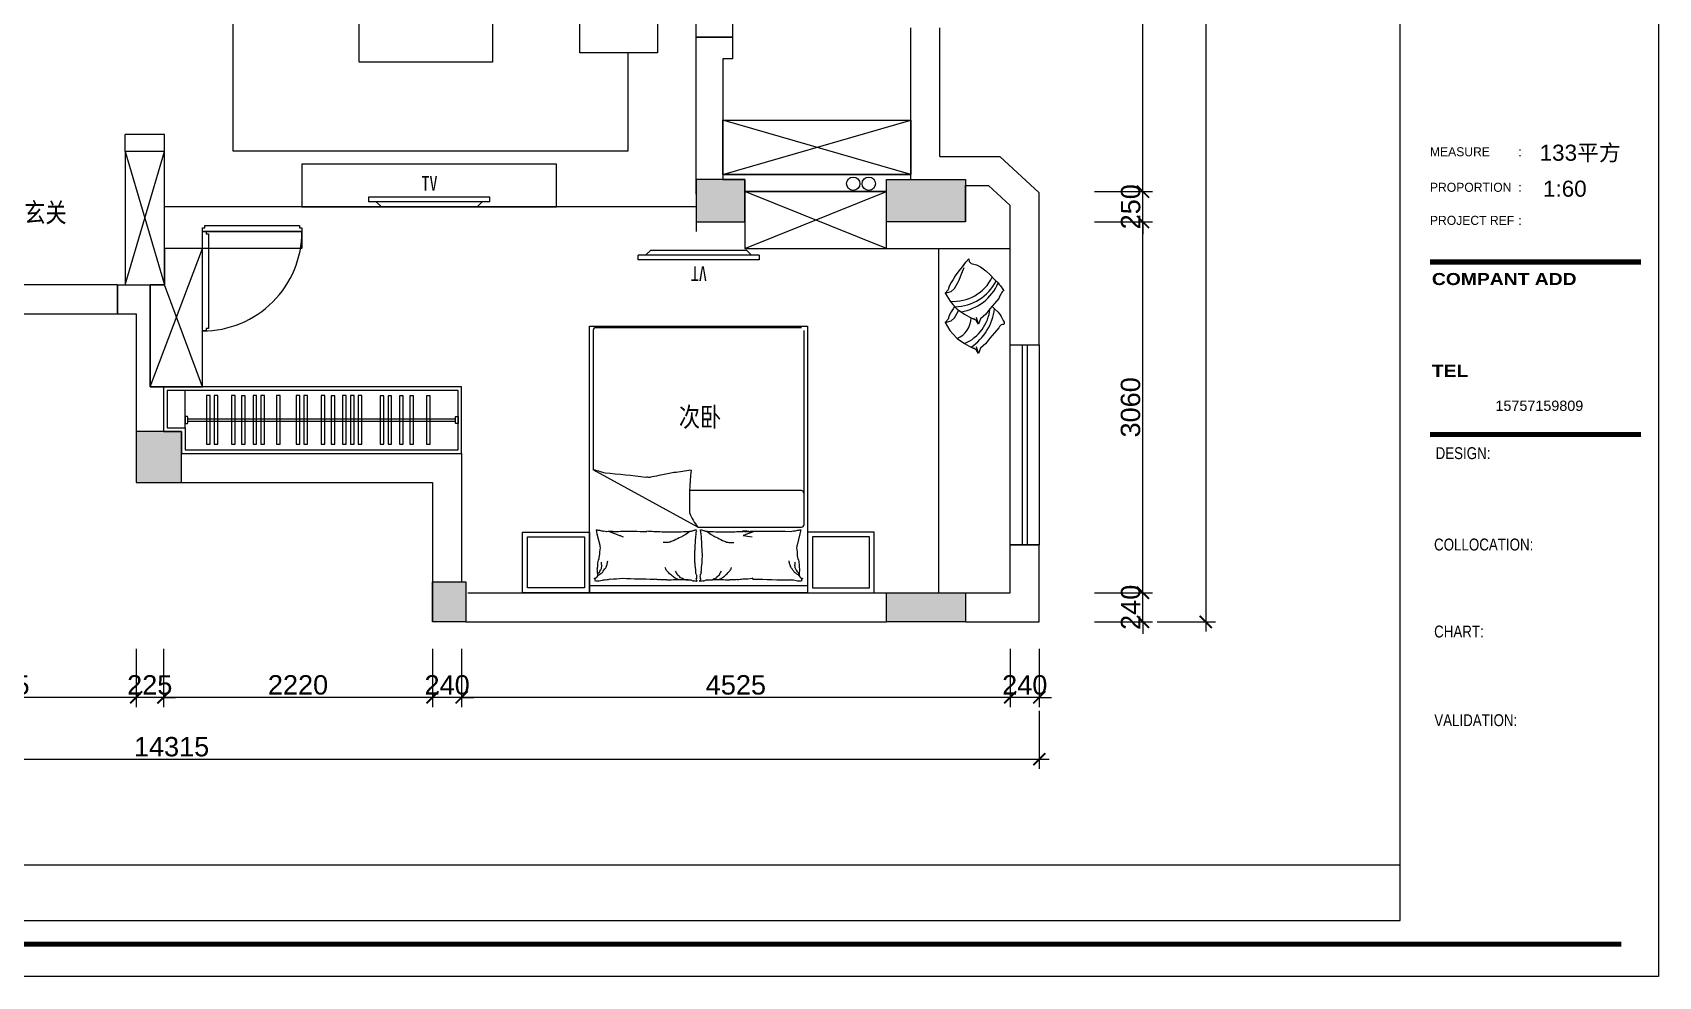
# Model space of a CAD drawing. Header units: millimetres. Extents: x 148889 to 229003, y -70503 to 111106.
# Drawn here: x 207548 to 220961, y -7813 to -24 of the extents above; entities that cross this region are included whole.
import ezdxf
from ezdxf.enums import TextEntityAlignment as Align

# ---------------------------------------------------------------- set-up
doc = ezdxf.new("R2010")
doc.units = ezdxf.units.MM
doc.header["$PDMODE"] = 3
doc.linetypes.add('HIDDEN', pattern=[0.375, 0.25, -0.125])
for name, color, linetype in [('C-门套', 16, 'Continuous'), ('P-原墙线', 7, 'Continuous'), ('P-固定家具1(到顶)', 3, 'Continuous'), ('P-固定家具2(不到顶)', 2, 'Continuous'), ('P-外部尺寸', 44, 'Continuous'), ('P-完成面', 1, 'Continuous'), ('P-文字', 3, 'Continuous'), ('P-新墙线', 4, 'Continuous'), ('P-活动家具', 3, 'Continuous'), ('P-窗', 3, 'Continuous'), ('P-门', 1, 'Continuous'), ('W-图框', 251, 'Continuous'), ('大墨图框', 4, 'Continuous')]:
    doc.layers.add(name, color=color, linetype=linetype)
doc.styles.add('Arial', font='arial.ttf')
doc.styles.add('H1', font='SimSun.ttf')
doc.styles.add('LOGO', font='arial.ttf')
doc.styles.add('LOGO-2', font='', dxfattribs={"width": 0.8})
doc.styles.add('NAME-1', font='simhei_0.ttf')
doc.styles.add('NAME-2', font='swisse.ttf')
doc.styles.get('LOGO-2').set_extended_font_data('Arial Black')
doc.dimstyles.new('1比80', dxfattribs={"dimscale": 80, "dimtxt": 2, "dimasz": 1.25, "dimexe": 1, "dimexo": 1, "dimgap": 0.25, "dimtad": 1, "dimdec": 0, "dimrnd": 0.005, "dimzin": 0, "dimdsep": 46, "dimtxsty": 'Arial', "dimblk": 'ARCHTICK', "dimcen": 0.125, "dimdle": 1, "dimclrd": 44, "dimclre": 44, "dimclrt": 50, "dimadec": 0, "dimazin": 0, "dimtfac": 1, "dimtdec": 0, "dimtix": 1, "dimtmove": 2, "dimatfit": 3, "dimldrblk": 'DOT', "dimfxl": 5, "dimfxlon": 1, "dimtvp": 1, "dimtolj": 1, "dimtzin": 0, "dimarcsym": 0})

# ---------------------------------------------------------------- blocks, each defined once
blk = doc.blocks.new('_ArchTick')
at = {"color": 0, "linetype": 'ByBlock', "const_width": 0.15}
blk.add_lwpolyline([(-0.5, -0.5), (0.5, 0.5)], dxfattribs=at)
blk = doc.blocks.new('*D173')
at = {"layer": 'Defpoints', "color": 0}
for p in [(215613, -4647), (215853, -4569), (215613, -5510)]:
    blk.add_point(p, dxfattribs=at)
at = {"layer": 'P-外部尺寸', "color": 44, "lineweight": -2}
for p, q in [((215613, -5110), (215613, -5590)), ((215853, -5110), (215853, -5590)), ((215613, -5510), (215513, -5510)), ((215853, -5510), (215613, -5510)), ((215853, -5510), (215953, -5510))]:
    blk.add_line(p, q, dxfattribs=at)
at = {"layer": 'P-外部尺寸', "color": 44, "lineweight": -2, "xscale": 100, "yscale": 100, "zscale": 100}
blk.add_blockref('_ArchTick', (215613, -5510), dxfattribs=at)
at = {"layer": 'P-外部尺寸', "color": 44, "lineweight": -2, "xscale": 100, "yscale": 100, "zscale": 100, "rotation": 180}
blk.add_blockref('_ArchTick', (215853, -5510), dxfattribs=at)
at = {"layer": 'P-外部尺寸', "color": 50, "insert": (215733, -5408), "char_height": 160, "attachment_point": 5, "style": 'Arial'}
blk.add_mtext('\\A1;240', dxfattribs=at)
blk = doc.blocks.new('_Dot')
at = {"color": 0, "linetype": 'ByBlock', "lineweight": -2}
blk.add_line((-0.5, 0), (-1, 0), dxfattribs=at)
at = {"color": 0, "linetype": 'ByBlock', "const_width": 0.5}
blk.add_lwpolyline([(-0.25, 0, 1), (0.25, 0, 1)], format="xyb", close=True, dxfattribs=at)
blk = doc.blocks.new('*D174')
at = {"layer": 'Defpoints', "color": 0}
for p in [(211088, -4422), (215613, -4647), (211088, -5510)]:
    blk.add_point(p, dxfattribs=at)
at = {"layer": 'P-外部尺寸', "color": 44, "lineweight": -2}
for p, q in [((211088, -5110), (211088, -5590)), ((215613, -5110), (215613, -5590)), ((215693, -5510), (211008, -5510))]:
    blk.add_line(p, q, dxfattribs=at)
at = {"layer": 'P-外部尺寸', "color": 44, "lineweight": -2, "xscale": 100, "yscale": 100, "zscale": 100, "rotation": 180}
blk.add_blockref('_ArchTick', (211088, -5510), dxfattribs=at)
at = {"layer": 'P-外部尺寸', "color": 44, "lineweight": -2, "xscale": 100, "yscale": 100, "zscale": 100}
blk.add_blockref('_ArchTick', (215613, -5510), dxfattribs=at)
at = {"layer": 'P-外部尺寸', "color": 50, "insert": (213350, -5408), "char_height": 160, "attachment_point": 5, "style": 'Arial'}
blk.add_mtext('\\A1;4525', dxfattribs=at)
blk = doc.blocks.new('*D175')
at = {"layer": 'Defpoints', "color": 0}
for p in [(210848, -4422), (211088, -4422), (210848, -5510)]:
    blk.add_point(p, dxfattribs=at)
at = {"layer": 'P-外部尺寸', "color": 44, "lineweight": -2}
for p, q in [((210848, -5110), (210848, -5590)), ((211088, -5110), (211088, -5590)), ((210848, -5510), (210748, -5510)), ((211088, -5510), (210848, -5510)), ((211088, -5510), (211188, -5510))]:
    blk.add_line(p, q, dxfattribs=at)
at = {"layer": 'P-外部尺寸', "color": 44, "lineweight": -2, "xscale": 100, "yscale": 100, "zscale": 100}
blk.add_blockref('_ArchTick', (210848, -5510), dxfattribs=at)
at = {"layer": 'P-外部尺寸', "color": 44, "lineweight": -2, "xscale": 100, "yscale": 100, "zscale": 100, "rotation": 180}
blk.add_blockref('_ArchTick', (211088, -5510), dxfattribs=at)
at = {"layer": 'P-外部尺寸', "color": 50, "insert": (210968, -5408), "char_height": 160, "attachment_point": 5, "style": 'Arial'}
blk.add_mtext('\\A1;240', dxfattribs=at)
blk = doc.blocks.new('*D176')
at = {"layer": 'Defpoints', "color": 0}
for p in [(208628, -3150), (210848, -4422), (208628, -5510)]:
    blk.add_point(p, dxfattribs=at)
at = {"layer": 'P-外部尺寸', "color": 44, "lineweight": -2}
for p, q in [((208628, -5110), (208628, -5590)), ((210848, -5110), (210848, -5590)), ((210928, -5510), (208548, -5510))]:
    blk.add_line(p, q, dxfattribs=at)
at = {"layer": 'P-外部尺寸', "color": 44, "lineweight": -2, "xscale": 100, "yscale": 100, "zscale": 100, "rotation": 180}
blk.add_blockref('_ArchTick', (208628, -5510), dxfattribs=at)
at = {"layer": 'P-外部尺寸', "color": 44, "lineweight": -2, "xscale": 100, "yscale": 100, "zscale": 100}
blk.add_blockref('_ArchTick', (210848, -5510), dxfattribs=at)
at = {"layer": 'P-外部尺寸', "color": 50, "insert": (209738, -5408), "char_height": 160, "attachment_point": 5, "style": 'Arial'}
blk.add_mtext('\\A1;2220', dxfattribs=at)
blk = doc.blocks.new('*D177')
at = {"layer": 'Defpoints', "color": 0}
for p in [(208403, -3150), (208628, -3150), (208403, -5510)]:
    blk.add_point(p, dxfattribs=at)
at = {"layer": 'P-外部尺寸', "color": 44, "lineweight": -2}
for p, q in [((208403, -5110), (208403, -5590)), ((208628, -5110), (208628, -5590)), ((208403, -5510), (208303, -5510)), ((208628, -5510), (208403, -5510)), ((208628, -5510), (208728, -5510))]:
    blk.add_line(p, q, dxfattribs=at)
at = {"layer": 'P-外部尺寸', "color": 44, "lineweight": -2, "xscale": 100, "yscale": 100, "zscale": 100}
blk.add_blockref('_ArchTick', (208403, -5510), dxfattribs=at)
at = {"layer": 'P-外部尺寸', "color": 44, "lineweight": -2, "xscale": 100, "yscale": 100, "zscale": 100, "rotation": 180}
blk.add_blockref('_ArchTick', (208628, -5510), dxfattribs=at)
at = {"layer": 'P-外部尺寸', "color": 50, "insert": (208515, -5408), "char_height": 160, "attachment_point": 5, "style": 'Arial'}
blk.add_mtext('\\A1;225', dxfattribs=at)
blk = doc.blocks.new('*D178')
at = {"layer": 'Defpoints', "color": 0}
for p in [(206148, -3150), (208403, -3150), (206148, -5510)]:
    blk.add_point(p, dxfattribs=at)
at = {"layer": 'P-外部尺寸', "color": 44, "lineweight": -2}
for p, q in [((206148, -5110), (206148, -5590)), ((208403, -5110), (208403, -5590)), ((208483, -5510), (206068, -5510))]:
    blk.add_line(p, q, dxfattribs=at)
at = {"layer": 'P-外部尺寸', "color": 44, "lineweight": -2, "xscale": 100, "yscale": 100, "zscale": 100, "rotation": 180}
blk.add_blockref('_ArchTick', (206148, -5510), dxfattribs=at)
at = {"layer": 'P-外部尺寸', "color": 44, "lineweight": -2, "xscale": 100, "yscale": 100, "zscale": 100}
blk.add_blockref('_ArchTick', (208403, -5510), dxfattribs=at)
at = {"layer": 'P-外部尺寸', "color": 50, "insert": (207275, -5408), "char_height": 160, "attachment_point": 5, "style": 'Arial'}
blk.add_mtext('\\A1;2255', dxfattribs=at)
blk = doc.blocks.new('*D182')
at = {"layer": 'Defpoints', "color": 0}
for p in [(201538, -5110), (215853, -5110), (215853, -6020)]:
    blk.add_point(p, dxfattribs=at)
at = {"layer": 'P-外部尺寸', "color": 44, "lineweight": -2}
for p, q in [((201538, -5620), (201538, -6100)), ((215853, -5620), (215853, -6100)), ((201458, -6020), (215933, -6020))]:
    blk.add_line(p, q, dxfattribs=at)
at = {"layer": 'P-外部尺寸', "color": 44, "lineweight": -2, "xscale": 100, "yscale": 100, "zscale": 100, "rotation": 180}
blk.add_blockref('_ArchTick', (201538, -6020), dxfattribs=at)
at = {"layer": 'P-外部尺寸', "color": 44, "lineweight": -2, "xscale": 100, "yscale": 100, "zscale": 100}
blk.add_blockref('_ArchTick', (215853, -6020), dxfattribs=at)
at = {"layer": 'P-外部尺寸', "color": 50, "insert": (208695, -5918), "char_height": 160, "attachment_point": 5, "style": 'Arial'}
blk.add_mtext('\\A1;14315', dxfattribs=at)
blk = doc.blocks.new('*D183')
at = {"layer": 'Defpoints', "color": 0}
for p in [(215380, -4647), (216708, -4647), (215380, -4887)]:
    blk.add_point(p, dxfattribs=at)
at = {"layer": 'P-外部尺寸', "color": 44, "lineweight": -2}
for p, q in [((216708, -4647), (216708, -4547)), ((216308, -4647), (216788, -4647)), ((216708, -4887), (216708, -4647)), ((216308, -4887), (216788, -4887)), ((216708, -4887), (216708, -4987))]:
    blk.add_line(p, q, dxfattribs=at)
at = {"layer": 'P-外部尺寸', "color": 44, "lineweight": -2, "xscale": 100, "yscale": 100, "zscale": 100}
for p, rotation in [((216708, -4647), 270), ((216708, -4887), 90)]:
    blk.add_blockref('_ArchTick', p, dxfattribs=dict(at, rotation=rotation))
at = {"layer": 'P-外部尺寸', "color": 50, "insert": (216607, -4767), "char_height": 160, "attachment_point": 5, "rotation": 90, "style": 'Arial'}
blk.add_mtext('\\A1;240', dxfattribs=at)
blk = doc.blocks.new('*D184')
at = {"layer": 'Defpoints', "color": 0}
for p in [(214304, -1587), (216708, -1587), (215380, -4647)]:
    blk.add_point(p, dxfattribs=at)
at = {"layer": 'P-外部尺寸', "color": 44, "lineweight": -2}
for p, q in [((216308, -1587), (216788, -1587)), ((216708, -4727), (216708, -1507)), ((216308, -4647), (216788, -4647))]:
    blk.add_line(p, q, dxfattribs=at)
at = {"layer": 'P-外部尺寸', "color": 44, "lineweight": -2, "xscale": 100, "yscale": 100, "zscale": 100}
for p, rotation in [((216708, -1587), 90), ((216708, -4647), 270)]:
    blk.add_blockref('_ArchTick', p, dxfattribs=dict(at, rotation=rotation))
at = {"layer": 'P-外部尺寸', "color": 50, "insert": (216606, -3117), "char_height": 160, "attachment_point": 5, "rotation": 90, "style": 'Arial'}
blk.add_mtext('\\A1;3060', dxfattribs=at)
blk = doc.blocks.new('*D185')
at = {"layer": 'Defpoints', "color": 0}
for p in [(214121, -1337), (216708, -1337), (214304, -1587)]:
    blk.add_point(p, dxfattribs=at)
at = {"layer": 'P-外部尺寸', "color": 44, "lineweight": -2}
for p, q in [((216308, -1337), (216788, -1337)), ((216708, -1337), (216708, -1237)), ((216708, -1587), (216708, -1337)), ((216308, -1587), (216788, -1587)), ((216708, -1587), (216708, -1687))]:
    blk.add_line(p, q, dxfattribs=at)
at = {"layer": 'P-外部尺寸', "color": 44, "lineweight": -2, "xscale": 100, "yscale": 100, "zscale": 100}
for p, rotation in [((216708, -1337), 270), ((216708, -1587), 90)]:
    blk.add_blockref('_ArchTick', p, dxfattribs=dict(at, rotation=rotation))
at = {"layer": 'P-外部尺寸', "color": 50, "insert": (216607, -1462), "char_height": 160, "attachment_point": 5, "rotation": 90, "style": 'Arial'}
blk.add_mtext('\\A1;250', dxfattribs=at)
blk = doc.blocks.new('*D186')
at = {"layer": 'Defpoints', "color": 0}
for p in [(213023, 2278), (216708, 2278), (214121, -1337)]:
    blk.add_point(p, dxfattribs=at)
at = {"layer": 'P-外部尺寸', "color": 44, "lineweight": -2}
for p, q in [((216708, -1417), (216708, 2358)), ((216308, 2278), (216788, 2278)), ((216308, -1337), (216788, -1337))]:
    blk.add_line(p, q, dxfattribs=at)
at = {"layer": 'P-外部尺寸', "color": 44, "lineweight": -2, "xscale": 100, "yscale": 100, "zscale": 100}
for p, rotation in [((216708, 2278), 90), ((216708, -1337), 270)]:
    blk.add_blockref('_ArchTick', p, dxfattribs=dict(at, rotation=rotation))
at = {"layer": 'P-外部尺寸', "color": 50, "insert": (216606, 471), "char_height": 160, "attachment_point": 5, "rotation": 90, "style": 'Arial'}
blk.add_mtext('\\A1;3615', dxfattribs=at)
blk = doc.blocks.new('*D190')
at = {"layer": 'Defpoints', "color": 0}
for p in [(216308, 6108), (216308, -4887), (217226, -4887)]:
    blk.add_point(p, dxfattribs=at)
at = {"layer": 'P-外部尺寸', "color": 44, "lineweight": -2}
for p, q in [((217226, 6188), (217226, -4967)), ((216826, 6108), (217306, 6108)), ((216826, -4887), (217306, -4887))]:
    blk.add_line(p, q, dxfattribs=at)
at = {"layer": 'P-外部尺寸', "color": 44, "lineweight": -2, "xscale": 100, "yscale": 100, "zscale": 100}
for p, rotation in [((217226, 6108), 90), ((217226, -4887), 270)]:
    blk.add_blockref('_ArchTick', p, dxfattribs=dict(at, rotation=rotation))
at = {"layer": 'P-外部尺寸', "color": 50, "insert": (217124, 611), "char_height": 160, "attachment_point": 5, "rotation": 90, "style": 'Arial'}
blk.add_mtext('\\A1;10995', dxfattribs=at)
blk = doc.blocks.new('A$C7EE014FC')
at = {"color": 252, "ltscale": 3}
for centre, radius, start, end in [((786, 1646), 680, 118.9769, 154.8441), ((371, 395), 213, 171.8147, 293.5953)]:
    blk.add_arc(centre, radius, start, end, dxfattribs=at)
at = {"color": 252, "ltscale": 3, "extrusion": (0, 0, -1)}
blk.add_ellipse((329, 2083), major_axis=(-159, -153), ratio=0.45088, start_param=-1.570796, end_param=4.712389, dxfattribs=at)
at = {"color": 252, "ltscale": 3}
blk.add_ellipse((329, 318), major_axis=(-159, 153), ratio=0.45088, start_param=-1.570796, end_param=4.712389, dxfattribs=at)
at = {"layer": 'P-活动家具'}
for p, q in [((0, 2400), (950, 2400)), ((0, 0), (0, 2400)), ((950, 2400), (950, 2271)), ((155, 170), (155, 2230)), ((175, 2250), (930, 2250)), ((950, 170), (950, 2230)), ((950, 1200), (155, 1200)), ((930, 150), (175, 150)), ((175, 150), (930, 150)), ((0, 0), (950, 0)), ((950, 0), (950, 129))]:
    blk.add_line(p, q, dxfattribs=at)
for centre, start, end in [((175, 2230), 90, 180.0032), ((930, 2271), 270, 0), ((930, 2230), 0, 90), ((175, 170), 179.9968, 270), ((930, 170), 270, 0), ((930, 129), 0, 90)]:
    blk.add_arc(centre, 20.5, start, end, dxfattribs=at)
blk = doc.blocks.new('A$C0F331B38')
at = {"layer": 'P-活动家具'}
for p, q in [((0, 850), (0, 721)), ((850, 850), (0, 850)), ((850, 0), (850, 850)), ((0, 170), (0, 680)), ((675, 700), (21, 700)), ((561, 700), (561, 150)), ((695, 170), (695, 680)), ((21, 150), (675, 150)), ((675, 150), (21, 150)), ((0, 0), (0, 129)), ((850, 0), (0, 0))]:
    blk.add_line(p, q, dxfattribs=at)
for centre, start, end in [((21, 721), 180, 270), ((21, 680), 90, 180), ((675, 680), 359.9968, 90), ((21, 170), 180, 270), ((21, 129), 90, 180), ((675, 170), 270, 0.0032)]:
    blk.add_arc(centre, 20.5, start, end, dxfattribs=at)
blk = doc.blocks.new('A$C22EE4B40')
at = {"layer": 'P-新墙线', "color": 252}
for points in [[(632, 235), (0, 235), (0, 3491), (1302, 3491)], [(1976, 3491), (2540, 3491)], [(2788, 3254), (2788, 3063)], [(2788, 663), (2788, 463)], [(809, 235), (632, 235)], [(2538, 235), (1659, 235)]]:
    blk.add_lwpolyline(points, dxfattribs=at)
at = {"layer": 'P-活动家具'}
for points in [[(1682, 1350), (732, 1350), (732, 2450), (1682, 2450)], [(1659, 630), (1659, -11), (809, -11), (809, 630)]]:
    blk.add_lwpolyline(points, close=True, dxfattribs=at)
for centre in [(2735, 3447), (2735, 270)]:
    blk.add_circle(centre, 200, dxfattribs=at)
at = {"rotation": 53.1708397505404}
blk.add_blockref('A$C0F331B38', (1734, 3168), dxfattribs=at)
at = {"layer": 'P-活动家具', "extrusion": (0, 0, -1), "zscale": -1}
blk.add_blockref('A$C7EE014FC', (-3040, 663), dxfattribs=at)
blk = doc.blocks.new('A$C6DFF2702')
for p, q in [((0, 40), (1000, 40)), ((63, 40), (105, 0)), ((937, 40), (895, 0))]:
    blk.add_line(p, q)
for points in [[(0, 40), (0, 80), (1000, 80), (1000, 40)], [(895, 0), (105, 0)]]:
    blk.add_lwpolyline(points)
blk = doc.blocks.new('A$C435F4F1D')
at = {"layer": 'P-活动家具', "xscale": -1}
blk.add_blockref('A$C6DFF2702', (1000, 0), dxfattribs=at)
at = {"layer": 'P-文字', "style": 'H1', "width": 0.8}
blk.add_text('TV', height=120, dxfattribs=at).set_placement((437, 133))
blk = doc.blocks.new('A$C10130CDA')
at = {"layer": 'P-门'}
for p, q in [((0, 0), (0, 30)), ((0, 30), (20, 30)), ((820, 0), (0, 0)), ((20, 30), (20, 50)), ((20, 50), (800, 50)), ((800, 50), (800, 30)), ((800, 30), (820, 30)), ((820, 30), (820, 0))]:
    blk.add_line(p, q, dxfattribs=at)
blk = doc.blocks.new('A$C02DF28BF')
at = {"layer": 'P-活动家具'}
for p, q in [((0, 2350), (2200, 2350)), ((0, 550), (0, 2350)), ((2144, 2350), (2144, 550)), ((2200, 2350), (2200, 550)), ((2200, 550), (0, 550))]:
    blk.add_line(p, q, dxfattribs=at)
at = {"layer": 'P-活动家具', "color": 252}
for p, q in [((14, 2299), (14, 604)), ((1637, 2321), (36, 2321)), ((1357, 2299), (1357, 1377)), ((1659, 1446), (1659, 2299)), ((1682, 2295), (1715, 2287)), ((1715, 2287), (1807, 2264)), ((1659, 1446), (1185, 582)), ((36, 582), (1185, 582)), ((2144, 550), (1669, 550)), ((1682, 605), (1715, 613)), ((1715, 613), (1807, 636))]:
    blk.add_line(p, q, dxfattribs=at)
at = {"layer": 'P-活动家具'}
for points in [[(1700, 2900), (1700, 2350), (2200, 2350), (2200, 2900)], [(1700, 0), (1700, 550), (2200, 550), (2200, 0)]]:
    blk.add_lwpolyline(points, close=True, dxfattribs=at)
at = {"layer": 'P-活动家具', "color": 252}
for points in [[(1740, 2860), (1740, 2390), (2160, 2390), (2160, 2860)], [(1740, 40), (1740, 510), (2160, 510), (2160, 40)]]:
    blk.add_lwpolyline(points, close=True, dxfattribs=at)
for points in [[(2061, 2281, 0.077379), (2033, 2242, 0.077379), (1995, 2214, 0.047525), (1967, 2203, 0.047525), (1938, 2197)], [(2044, 2282, 0.05369), (2029, 2267, 0.070312), (2015, 2258, 0.015448), (2006, 2253, 0.013244), (1995, 2249, 0.082127), (1975, 2246, 0.064164), (1949, 2249)], [(1698, 1902, -0.009729), (1708, 1872, -0.009729), (1719, 1842, -0.007971), (1729, 1818, -0.002711), (1740, 1894)], [(1696, 1522, -0.016108), (1726, 1565, -0.024599), (1742, 1595, -0.009477), (1768, 1649, -0.015937), (1782, 1682, -0.072521), (1786, 1701, -0.033339), (1786, 1741)], [(2090, 1617, -0.027842), (2079, 1643, -0.048685), (2070, 1657, -0.023666), (2043, 1688, -0.031223), (2020, 1710, -0.046801), (2011, 1715, -0.023191), (1993, 1724)], [(2097, 1526, -0.088153), (2093, 1564, -0.088153), (2076, 1599, -0.077547), (2052, 1623, -0.077547), (2022, 1639)], [(1189, 1389, -0.007297), (1209, 1248, -0.009508), (1229, 1141, -0.006616), (1245, 1068, 0.023828), (1249, 1048, 0.052541), (1248, 1016, 0.004914), (1213, 680, 0.013133), (1203, 643, 0.007859), (1185, 582)], [(1696, 1378, 0.016108), (1726, 1335, 0.024599), (1742, 1305, 0.009477), (1768, 1251, 0.015937), (1782, 1218, 0.072521), (1786, 1199, 0.033339), (1786, 1159)], [(2097, 1374, 0.088153), (2093, 1336, 0.088153), (2076, 1301, 0.077547), (2052, 1277, 0.077547), (2022, 1261)], [(2090, 1283, 0.027842), (2079, 1257, 0.048685), (2070, 1243, 0.023666), (2043, 1212, 0.031223), (2020, 1190, 0.046801), (2011, 1185, 0.023191), (1993, 1176)], [(1698, 720, 0.009729), (1708, 750, 0.009729), (1719, 780, 0.007971), (1729, 804, 0.007971), (1740, 828)], [(2061, 619, -0.077379), (2033, 658, -0.077379), (1995, 686, -0.047525), (1967, 697, -0.047525), (1938, 703)], [(2044, 618, -0.05369), (2029, 633, -0.070312), (2015, 642, -0.015448), (2006, 647, -0.013244), (1995, 651, -0.082127), (1975, 654, -0.064164), (1949, 651)]]:
    blk.add_lwpolyline(points, format="xyb", dxfattribs=at)
for centre, radius, start, end in [((1379, 2297), 22.2, 90, 180), ((1637, 2299), 22.2, 360, 90), ((1681, 2295), 1.02, 255.9551, 4.0829), ((1384, 2244), 301, 4.0829, 9.4841), ((1757, 3239), 980, 279.6844, 282.1984), ((1964, 2507), 227, 270, 279.6844), ((2062, 2827), 546, 263.7676, 270), ((2044, 2314), 38, 296.5805, 355.5998), ((2097, 2314), 14.6, 191.2724, 296.5805), ((2203, 2301), 100, 180, 191.2724), ((2282, 2255), 179, 171.5628, 180), ((1440, 2190), 255, 9.4841, 17.3864), ((1824, 2247), 133, 186.4341, 197.3864), ((8456, 1996), 6762, 178.213, 180.9962), ((1810, 2189), 75.2, 75.9548, 92.6649), ((1931, 1537), 732, 92.6649, 98.005), ((1971, 1924), 352, 98.005, 102.1984), ((-15986, 2501), 18083, 358.0898, 359.0897), ((2429, 2164), 339, 164.256, 171.5628), ((1440, 1866), 256, 348.4414, 2.7491), ((2083, 1900), 4.11, 213.6206, 319.8304), ((1561, 1815), 525, 0.0039, 9.073), ((3154, 1742), 1465, 175.2338, 177.1624), ((2961, 1924), 1269, 182.6935, 184.7658), ((3189, 1858), 1493, 181.5355, 184.1282), ((8054, 1719), 6354, 179.7135, 180.9704), ((1507, 1711), 588, 6.0867, 10.1899), ((2261, 1781), 169, 182.5386, 190.1899), ((2415, 1724), 322, 175.1982, 182.5386), ((2991, 1531), 1293, 176.426, 179.7135), ((1124, 1720), 970, 355.1982, 359.4243), ((431, 1583), 1660, 359.4243, 1.9079), ((1587, 1496), 97.2, 343.7788, 352.8796), ((1608, 1523), 85.3, 332.7159, 343.7788), ((1739, 1488), 50.3, 152.7159, 167.131), ((1856, 1501), 162, 167.131, 176.426), ((924, 16601), 15151, 273.055, 273.5049), ((1807, 2995), 1517, 271.6331, 273.055), ((1933, 2233), 754, 266.6312, 271.6331), ((2090, 2484), 1015, 262.3191, 266.6312), ((1183, 1483), 912, 1.9079, 5.2592), ((2043, 1483), 59.9, 5.2592, 30.6513), ((2135, 1486), 32.1, 175.6975, 210.6513), ((1459, 3875), 2500, 263.7985, 271.7821), ((1394, 1767), 417, 290.1488, 309.6445), ((1680, 1468), 1.47, 352.8796, 73.3022), ((1680, 1432), 1.47, 286.6978, 7.1204), ((1587, 1404), 97.2, 7.1204, 16.2211), ((1686, 1446), 21.5, 73.3022, 99.9984), ((1686, 1454), 21.5, 260.0016, 286.6978), ((1608, 1377), 85.3, 16.2211, 27.2841), ((1739, 1412), 50.3, 192.869, 207.2841), ((1670, 1823), 357, 273.5049, 279.9984), ((1670, 1077), 357, 80.0016, 86.4951), ((1856, 1399), 162, 183.574, 192.869), ((2991, 1369), 1293, 180.2865, 183.574), ((924, -13701), 15151, 86.4951, 86.945), ((1807, -95), 1517, 86.945, 88.3669), ((1933, 667), 754, 88.3669, 93.3687), ((2090, 416), 1015, 93.3687, 97.6809), ((2076, 1687), 220, 257.8905, 262.3191), ((2076, 1213), 220, 97.6809, 102.1095), ((2008, 1198), 273, 77.8905, 81.8665), ((2008, 1702), 273, 278.1335, 282.1095), ((2079, 1431), 36.4, 81.8665, 111.421), ((2079, 1469), 36.4, 248.579, 278.1335), ((2090, 1484), 17.3, 248.0096, 291.421), ((2090, 1416), 17.3, 68.579, 111.9904), ((1183, 1417), 912, 354.7408, 358.0921), ((2043, 1417), 59.9, 329.3487, 354.7408), ((2101, 1467), 4.75, 168.1069, 248.0096), ((2101, 1433), 4.75, 111.9904, 191.8931), ((2101, 1460), 2.58, 348.1069, 109.564), ((2101, 1440), 2.58, 250.436, 11.8931), ((2107, 1458), 3.8, 109.564, 158.2117), ((2107, 1442), 3.8, 201.7883, 250.436), ((2135, 1414), 32.1, 149.3487, 184.3025), ((2133, 1459), 27.9, 158.2117, 175.6975), ((2133, 1441), 27.9, 184.3025, 201.7883), ((8054, 1181), 6354, 179.0296, 180.2865), ((431, 1317), 1660, 358.0921, 0.5757), ((1124, 1180), 970, 0.5757, 4.8018), ((3648, 951), 1956, 176.1626, 177.8316), ((3189, 1042), 1493, 175.8718, 178.4645), ((-3080, 1085), 5167, 357.1101, 0.0008), ((1507, 1189), 588, 349.8101, 353.9133), ((2261, 1119), 169, 169.8101, 177.4614), ((2415, 1176), 322, 177.4614, 184.8018), ((-26799, 1344), 28495, 358.9199, 359.3572), ((1440, 756), 256, 357.2509, 11.5586), ((1328, 724), 759, 360, 7.5468), ((1824, 653), 133, 162.6136, 173.5659), ((1856, 726), 162, 173.5659, 191.5586), ((1827, 651), 269, 7.5468, 15.744), ((2429, 736), 339, 188.4372, 195.744), ((36, 604), 22.2, 180, 270), ((1384, 656), 301, 350.5159, 355.9171), ((1681, 605), 1.02, 355.9171, 104.0449), ((1440, 710), 255, 342.6136, 350.5159), ((1810, 711), 75.2, 267.3351, 284.0452), ((1931, 1363), 732, 261.9949, 267.3351), ((1971, 976), 352, 257.8016, 261.9949), ((1757, -339), 980, 77.8016, 80.3156), ((1964, 393), 227, 80.3156, 90), ((2062, 73), 546, 90, 96.2324), ((2044, 586), 38, 4.4002, 63.4195), ((2097, 586), 14.6, 63.4195, 168.7276), ((2282, 645), 179, 180, 188.4372), ((2203, 599), 100, 168.7276, 180)]:
    blk.add_arc(centre, radius, start, end, dxfattribs=at)
blk = doc.blocks.new('A$C77B95984')
at = {"color": 252, "ltscale": 120}
for p, q in [((127, 366), (163, 404)), ((163, 404), (192, 434)), ((319, 444), (361, 408)), ((361, 408), (407, 372)), ((386, 389), (405, 410)), ((405, 410), (434, 440)), ((561, 449), (603, 414)), ((603, 414), (649, 378)), ((47, 252), (61, 286)), ((61, 286), (94, 331)), ((94, 331), (127, 366)), ((407, 372), (452, 340)), ((452, 340), (491, 296)), ((536, 282), (480, 262)), ((491, 296), (536, 282)), ((492, 236), (503, 270)), ((536, 282), (508, 263)), ((649, 378), (694, 345)), ((694, 345), (733, 301)), ((778, 288), (722, 268)), ((733, 301), (778, 288)), ((734, 242), (745, 276)), ((750, 269), (738, 253)), ((778, 288), (750, 269)), ((0, 187), (22, 192)), ((23, 166), (0, 187)), ((22, 192), (37, 207)), ((60, 139), (23, 166)), ((37, 207), (47, 252)), ((49, 148), (84, 122)), ((417, 103), (456, 164)), ((456, 164), (478, 202)), ((478, 202), (492, 236)), ((496, 247), (492, 236)), ((508, 263), (496, 247)), ((659, 108), (698, 170)), ((698, 170), (720, 208)), ((720, 208), (734, 242)), ((738, 253), (734, 242)), ((84, 122), (110, 100)), ((110, 100), (141, 79)), ((141, 79), (171, 64)), ((171, 64), (198, 46)), ((198, 46), (228, 32)), ((228, 32), (258, 25)), ((258, 25), (288, 0)), ((288, 1), (353, 42)), ((353, 42), (380, 64)), ((380, 64), (417, 103)), ((394, 79), (413, 70)), ((413, 70), (440, 52)), ((487, 83), (424, 115)), ((440, 52), (470, 38)), ((470, 38), (500, 31)), ((514, 54), (487, 83)), ((500, 31), (530, 6)), ((530, 6), (514, 54)), ((530, 7), (595, 47)), ((595, 47), (622, 70)), ((622, 70), (659, 108))]:
    blk.add_line(p, q, dxfattribs=at)
at = {"color": 252}
for p, q in [((117, 134), (72, 152)), ((181, 109), (117, 134)), ((245, 77), (181, 109)), ((272, 48), (245, 77)), ((288, 0), (272, 48))]:
    blk.add_line(p, q, dxfattribs=at)
at = {"color": 252, "ltscale": 120}
for centre, radius, start, end in [((0, 62), 398, 3.034, 63.5833), ((42, 63), 401, 10.3466, 68.0377), ((-3, 61), 356, 356.8963, 65.524)]:
    blk.add_arc(centre, radius, start, end, dxfattribs=at)
at = {"color": 252}
for centre, radius, start, end in [((361, -40), 452, 35.8909, 84.3926), ((378, 20), 354, 25.1489, 85.3782), ((480, 19), 200, 26.4599, 88.5144)]:
    blk.add_arc(centre, radius, start, end, dxfattribs=at)
at = {"color": 252, "ltscale": 120}
for points, knots in [([(192, 434), (207, 445), (226, 460), (243, 478), (248, 483)], [0, 0, 0, 0, 53.615527, 73.759118, 73.759118, 73.759118, 73.759118]), ([(248, 483), (259, 475), (281, 458), (307, 448), (319, 444)], [0, 0, 0, 0, 42.350236, 81.851055, 81.851055, 81.851055, 81.851055]), ([(434, 440), (447, 451), (471, 471), (536, 504), (531, 466), (548, 457), (561, 449)], [0, 0, 0, 0, 61.510805, 111.422185, 121.590049, 161.394204, 161.394204, 161.394204, 161.394204])]:
    blk.add_open_spline(points, degree=3, knots=knots, dxfattribs=at)
blk = doc.blocks.new('sfbhsrdfbh')
at = {"layer": '大墨图框', "color": 4, "linetype": 'ByBlock', "ltscale": 100}
for points in [[(56.17, 280.38), (476.17, 280.38), (476.17, -16.59), (56.17, -16.59)], [(438.91, 274.48), (68.08, 274.48), (68.08, -8.51), (438.91, -8.51)]]:
    blk.add_lwpolyline(points, close=True, dxfattribs=at)
at = {"layer": '大墨图框', "color": 1, "const_width": 0.755}
for points in [[(443.22, 86.49), (473.66, 86.49)], [(443.22, 61.59), (473.66, 61.59)]]:
    blk.add_lwpolyline(points, dxfattribs=at)
at = {"layer": '大墨图框', "color": 0, "const_width": 0.725}
blk.add_lwpolyline([(68.08, -11.95), (470.84, -11.95)], dxfattribs=at)
at = {"layer": '大墨图框', "color": 1}
for s, height, style, width, p in [('MEASURE ', 1.305, 'LOGO', 0.96, (443.21, 101.73)), (':', 1.3, 'LOGO', 1, (455.94, 101.73)), ('PROPORTION', 1.305, 'LOGO', 0.96, (443.21, 96.6)), (':', 1.3, 'LOGO', 1, (455.94, 96.6)), ('PROJECT REF', 1.3047, 'LOGO', 0.96, (443.21, 91.83)), (':', 1.3, 'LOGO', 1, (455.94, 91.83)), ('COMPANT ADD', 1.7396, 'LOGO-2', 1, (443.5, 83.15)), ('TEL', 1.74, 'LOGO-2', 1, (443.5, 69.91))]:
    blk.add_text(s, height=height, dxfattribs=dict(at, style=style, width=width)).set_placement(p)
at = {"layer": '大墨图框', "color": 1, "attachment_point": 1}
for s, insert, char_height, width, style in [('{\\H1.116x;133\\fSimSun|b0|i0|c134|p54;平方}', (459.03, 103.4), 2.0755, 24.9373, 'LOGO'), ('{\\H1.116x;1:60}', (459.52, 98.21), 2.0755, 24.9373, 'LOGO'), ('{\\H1.116x;15757159809}', (452.66, 66.48), 1.328, 21.8201, 'LOGO'), ('{\\fArial|b0|i0|c0|p34;DESIGN:}', (444.03, 59.76), 1.7203, 2.1993, 'LOGO-2'), ('{\\fArial|b0|i0|c0|p34;COLLOCATION:}', (443.81, 46.58), 1.7203, 2.1993, 'LOGO-2'), ('{\\fArial|b0|i0|c0|p34;CHART:}', (443.82, 34.03), 1.7203, 2.1993, 'LOGO-2'), ('{\\fArial|b0|i0|c0|p34;VALIDATION:}', (443.84, 21.24), 1.7203, 2.1993, 'LOGO-2')]:
    blk.add_mtext(s, dxfattribs=dict(at, insert=insert, char_height=char_height, width=width, style=style))
blk = doc.blocks.new('*U94')
at = {"color": 4}
blk.add_lwpolyline([(0, 0), (370.83, 0), (370.83, 8), (0, 8)], close=True, dxfattribs=at)
at = {"color": 2, "style": 'NAME-1'}
blk.add_attdef('FF', text='', height=3.5, dxfattribs=at).set_placement((4, 4), align=Align.MIDDLE)
at = {"color": 2, "style": 'NAME-2', "width": 1.2}
blk.add_attdef('PLAN', text='', height=3.5, dxfattribs=at).set_placement((10, 4), align=Align.MIDDLE_LEFT)
at = {"color": 2, "style": 'NAME-1'}
blk.add_attdef('平面布置图', text='', height=3.5, dxfattribs=at).set_placement((54.56, 4), align=Align.MIDDLE_LEFT)
blk.add_attdef('SCALE1:100/比例1:100', text='', height=3.5, dxfattribs=at).set_placement((370.83, 4), align=Align.MIDDLE_RIGHT)

msp = doc.modelspace()

# ---------------------------------------------------------------- hatches: boundary and pattern name
at = {"layer": 'P-原墙线'}
h = msp.add_hatch(color=8, dxfattribs=at)
h.dxf.hatch_style = 1
h.paths.add_polyline_path([(213023, 6108.4), (213023, 5798.4), (213433, 5798.4), (213433, 6108.4)])
h.paths.add_polyline_path([(213323, 2638.4), (213023, 2638.4), (213023, 2138.4), (213323, 2138.4)])
h.paths.add_polyline_path([(213423, -1236.6), (213023, -1236.6), (213023, -1586.6), (213423, -1586.6)])
h.paths.add_polyline_path([(214593, -1586.6), (215243, -1586.6), (215243, -1236.6), (214593, -1236.6)])
h.paths.add_polyline_path([(208403, -3316.6), (208403, -3736.6), (208778, -3736.6), (208778, -3316.6)])
h.paths.add_polyline_path([(210848, -4886.6), (211123, -4886.6), (211123, -4556.6), (210848, -4556.6)])
h.paths.add_polyline_path([(214593, -4646.6), (214593, -4886.6), (215243, -4886.6), (215243, -4646.6)])
h.paths.add_polyline_path([(203228, -3196.6), (202748, -3196.6), (202748, -3586.6), (203228, -3586.6)])
h.paths.add_polyline_path([(201778, -1116.6), (201778, -866.6), (201208, -866.6), (201208, -1116.6)])
h.paths.add_polyline_path([(201208, 2148.4), (201208, 1788.4), (201638, 1788.4), (201638, 2148.4)])
h.paths.add_polyline_path([(205528, 1878.4), (205528, 2198.4), (205108, 2198.4), (205108, 1878.4)])
h.paths.add_polyline_path([(208313, 1878.4), (208638, 1878.4), (208638, 2508.4), (208313, 2508.4)])
h.paths.add_polyline_path([(207533, 6108.4), (207293, 6108.4), (207293, 5748.4), (207533, 5748.4)])
h.paths.add_polyline_path([(205538, 4888.4), (205538, 5128.4), (205118, 5128.4), (205118, 4888.4)])
h.paths.add_polyline_path([(203238, 5128.4), (202808, 5128.4), (202808, 4888.4), (203238, 4888.4)])

# ---------------------------------------------------------------- linework, layer by layer
at = {"layer": 'C-门套', "linetype": 'HIDDEN'}
for points in [[(213023, 1958.4), (213323, 1958.4), (213323, -61.6), (213023, -61.6)], [(208950.5, -1666.6), (209770.5, -1666.6), (209770.5, -1806.6), (208950.5, -1806.6)], [(207168, -2346.6), (208248, -2346.6), (208248, -2106.6), (207168, -2106.6)]]:
    msp.add_lwpolyline(points, close=True, dxfattribs=at)
at = {"layer": 'P-原墙线'}
for p, q in [((214793, -1236.6), (214793, 13.4)), ((215033, -1046.6), (215033, 13.4)), ((213023, -1356.6), (213023, -61.6)), ((213023, -61.6), (213323, -61.6)), ((213323, -61.6), (213323, -241.6)), ((213323, -241.6), (213243, -241.6)), ((213243, -241.6), (213243, -1236.6)), ((215033, -1046.6), (215526.3, -1046.6)), ((215526.3, -1046.6), (215853, -1346)), ((213243, -1236.6), (213423, -1236.6)), ((213423, -1236.6), (213423, -1336.6)), ((214593, -1336.6), (214593, -1236.6)), ((214593, -1236.6), (214793, -1236.6)), ((215243, -1586.6), (215243, -1286.6)), ((215243, -1286.6), (215433, -1286.6)), ((215433, -1286.6), (215613, -1451.6)), ((215613, -2601.6), (215613, -1451.6)), ((215853, -2601.6), (215853, -1346)), ((215023, -4646.6), (215023, -1806.6)), ((208248, -2106.6), (208518, -2106.6)), ((208248, -2106.6), (208248, -2346.6)), ((208248, -2106.6), (208248, -2346.6)), ((208518, -2946.6), (208518, -2106.6)), ((208248, -2346.6), (208403, -2346.6)), ((208403, -2346.6), (208403, -3736.6)), ((215613, -2601.6), (215853, -2601.6)), ((208628, -2946.6), (208518, -2946.6)), ((208628, -2946.6), (208628, -3316.6)), ((208628, -3316.6), (208778, -3316.6)), ((208778, -3316.6), (208778, -3496.6)), ((208778, -3496.6), (211088, -3496.6)), ((211088, -3496.6), (211088, -4556.6)), ((208403, -3736.6), (210848, -3736.6)), ((210848, -3736.6), (210848, -4886.6)), ((215613, -4646.6), (215613, -4251.6)), ((215613, -4251.6), (215853, -4251.6)), ((215853, -4886.6), (215853, -4251.6)), ((211088, -4556.6), (211123, -4556.6)), ((211123, -4556.6), (211123, -4646.6)), ((211138, -4646.6), (215613, -4646.6)), ((211123, -4886.6), (214593, -4886.6)), ((215243, -4886.6), (215853, -4886.6))]:
    msp.add_line(p, q, dxfattribs=at)
for points in [[(213423, -1236.6), (213023, -1236.6), (213023, -1586.6), (213423, -1586.6)], [(214593, -1236.6), (215243, -1236.6), (215243, -1586.6), (214593, -1586.6)], [(208778, -3316.6), (208403, -3316.6), (208403, -3736.6), (208778, -3736.6)], [(210848, -4556.6), (211123, -4556.6), (211123, -4886.6), (210848, -4886.6)], [(214593, -4646.6), (215243, -4646.6), (215243, -4886.6), (214593, -4886.6)]]:
    msp.add_lwpolyline(points, close=True, dxfattribs=at)
for centre in [(214318, -1271.6), (214446.1, -1271.6)]:
    msp.add_circle(centre, 55, dxfattribs=at)
at = {"layer": 'P-固定家具1(到顶)', "color": 252}
for p, q in [((213243, -1196.6), (214793, -746.6)), ((214793, -1196.6), (213243, -746.6)), ((208313, -2106.6), (208638, -1006.6)), ((208313, -1006.6), (208638, -2106.6)), ((213423, -1806.6), (214593, -1336.6)), ((214593, -1806.6), (213423, -1336.6)), ((208518, -2946.6), (208950.5, -1806.6)), ((208950.5, -2946.6), (208638, -2106.6)), ((208808, -3286.6), (208808, -2976.6)), ((208828, -3211.6), (211038, -3211.6)), ((208828, -3231.6), (211038, -3231.6))]:
    msp.add_line(p, q, dxfattribs=at)
at = {"layer": 'P-固定家具1(到顶)'}
for points in [[(213243, -746.6), (214793, -746.6), (214793, -1196.6), (213243, -1196.6)], [(208638, -1006.6), (208313, -1006.6), (208313, -2106.6), (208638, -2106.6)], [(213423, -1806.6), (214593, -1806.6), (214593, -1336.6), (213423, -1336.6)]]:
    msp.add_lwpolyline(points, close=True, dxfattribs=at)
for points in [[(208518, -2106.6), (208518, -2946.6), (208950.5, -2946.6), (208950.5, -1806.6), (208638, -1806.6)], [(208638, -1806.6), (208638, -2106.6), (208518, -2106.6)], [(211088, -2946.6), (208628, -2946.6), (208628, -3316.6), (208778, -3316.6), (208778, -3496.6), (211088, -3496.6), (211088, -2946.6)]]:
    msp.add_lwpolyline(points, dxfattribs=at)
at = {"layer": 'P-固定家具1(到顶)', "color": 252}
for points in [[(211058, -2976.6), (208658, -2976.6), (208658, -3286.6), (208808, -3286.6), (208808, -3466.6), (211058, -3466.6)], [(209013.6, -3419.8), (209013.6, -3019.8), (208983.6, -3019.8), (208983.6, -3419.8)], [(209077.7, -3419.8), (209077.7, -3019.8), (209047.7, -3019.8), (209047.7, -3419.8)], [(209219.1, -3419.8), (209219.1, -3019.8), (209189.1, -3019.8), (209189.1, -3419.8)], [(209302.7, -3421.6), (209302.7, -3021.6), (209272.7, -3021.6), (209272.7, -3421.6)], [(209396.8, -3419.8), (209396.8, -3019.8), (209366.8, -3019.8), (209366.8, -3419.8)], [(209460.9, -3419.8), (209460.9, -3019.8), (209430.9, -3019.8), (209430.9, -3419.8)], [(209590, -3419.8), (209590, -3019.8), (209560, -3019.8), (209560, -3419.8)], [(209752.8, -3419.8), (209752.8, -3019.8), (209722.8, -3019.8), (209722.8, -3419.8)], [(209816.9, -3419.8), (209816.9, -3019.8), (209786.9, -3019.8), (209786.9, -3419.8)], [(209958.3, -3419.8), (209958.3, -3019.8), (209928.3, -3019.8), (209928.3, -3419.8)], [(210041.8, -3421.6), (210041.8, -3021.6), (210011.8, -3021.6), (210011.8, -3421.6)], [(210135.9, -3419.8), (210135.9, -3019.8), (210105.9, -3019.8), (210105.9, -3419.8)], [(210200, -3419.8), (210200, -3019.8), (210170, -3019.8), (210170, -3419.8)], [(210264.8, -3419.8), (210264.8, -3019.8), (210234.8, -3019.8), (210234.8, -3419.8)], [(210446.3, -3421.6), (210446.3, -3021.6), (210416.3, -3021.6), (210416.3, -3421.6)], [(210510.4, -3421.6), (210510.4, -3021.6), (210480.4, -3021.6), (210480.4, -3421.6)], [(210606.5, -3421.6), (210606.5, -3021.6), (210576.5, -3021.6), (210576.5, -3421.6)], [(210690.9, -3421.6), (210690.9, -3021.6), (210660.9, -3021.6), (210660.9, -3421.6)], [(210828.4, -3421.6), (210828.4, -3021.6), (210798.4, -3021.6), (210798.4, -3421.6)]]:
    msp.add_lwpolyline(points, close=True, dxfattribs=at)
for points in [[(208808, -3251.6), (208823, -3251.6, 0.4142136), (208828, -3246.6), (208828, -3196.6, 0.4142136), (208823, -3191.6), (208808, -3191.6)], [(211058, -3251.6), (211043, -3251.6, -0.4142136), (211038, -3246.6), (211038, -3196.6, -0.4142136), (211043, -3191.6), (211058, -3191.6)]]:
    msp.add_lwpolyline(points, format="xyb", close=True, dxfattribs=at)
at = {"layer": 'P-固定家具2(不到顶)', "color": 2, "elevation": 116.6}
msp.add_lwpolyline([(209770.5, -1461.6), (211870.5, -1461.6), (211870.5, -1111.6), (209770.5, -1111.6)], close=True, dxfattribs=at)
at = {"layer": 'P-新墙线'}
for p, q in [((208638, -866.6), (208313, -866.6)), ((208313, -1006.6), (208313, -866.6)), ((208638, -1006.6), (208638, -866.6)), ((208638, -1006.6), (208313, -1006.6)), ((213243, -1196.6), (214794.3, -1196.6)), ((213423, -1336.6), (214593, -1336.6)), ((213023, -1461.6, 116.6), (208638, -1461.6, 116.6)), ((213023, -1586.6), (213023, -1666.6)), ((213423, -1586.6), (213423, -1726.6)), ((213423, -1586.6), (213423, -1806.6)), ((208950.5, -1806.6), (208950.5, -1666.6)), ((209770.5, -1806.6), (209770.5, -1666.6)), ((214593, -1806.6), (215613, -1806.6))]:
    msp.add_line(p, q, dxfattribs=at)
at = {"layer": 'P-窗'}
for p, q in [((215713, -4251.6), (215713, -2601.6)), ((215753, -2601.6), (215753, -4251.6))]:
    msp.add_line(p, q, dxfattribs=at)
msp.add_lwpolyline([(215613, -2601.6), (215853, -2601.6), (215853, -4251.6), (215613, -4251.6)], close=True, dxfattribs=at)
at = {"layer": 'P-门', "color": 8}
for p, q in [((208950.5, -2486.6), (208950.5, -1666.6)), ((208950.5, -1666.6), (208980.5, -1666.6)), ((208980.5, -1666.6), (208980.5, -1686.6)), ((208980.5, -1686.6), (209000.5, -1686.6)), ((209000.5, -1686.6), (209000.5, -2466.6)), ((208980.5, -2486.6), (208950.5, -2486.6)), ((209000.5, -2466.6), (208980.5, -2466.6)), ((208980.5, -2466.6), (208980.5, -2486.6))]:
    msp.add_line(p, q, dxfattribs=at)
msp.add_arc((208950.8, -1666.9), 819.7, 269.97675, 0.02313, dxfattribs=at)

# ---------------------------------------------------------------- block references
at = {"layer": 'P-完成面'}
msp.add_blockref('A$C10130CDA', (208950.5, -1666.6), dxfattribs=at)
at = {"layer": 'P-活动家具'}
for name, p, rotation in [('A$C22EE4B40', (212693.6, -1001.9), 90), ('A$C77B95984', (215083.7, -1888.2), 268.5940832192742), ('A$C02DF28BF', (211591.2, -2446.6), 270)]:
    msp.add_blockref(name, p, dxfattribs=dict(at, rotation=rotation))
msp.add_blockref('A$C435F4F1D', (210320.5, -1461.6, 116.6), dxfattribs=at)
at = {"layer": 'P-活动家具', "xscale": -1, "rotation": 180}
msp.add_blockref('A$C435F4F1D', (212542.7, -1820.1), dxfattribs=at)
at = {"layer": 'W-图框', "xscale": 57.19999999999709, "yscale": 57.19999999999709, "zscale": 57.20000000000001}
msp.add_blockref('*U94', (197617.8, -7351), dxfattribs=at)
at = {"layer": '大墨图框', "xscale": 57.19999999999709, "yscale": 57.19999999999709, "zscale": 57.2}
msp.add_blockref('sfbhsrdfbh', (193723.4, -6864.1), dxfattribs=at)

# ---------------------------------------------------------------- texts
at = {"layer": 'P-文字', "style": 'H1', "width": 0.8}
for s, p in [('玄关', (207479.6, -1590.2)), ('次卧', (212879.6, -3276.4))]:
    msp.add_text(s, height=160, dxfattribs=at).set_placement(p)

# ---------------------------------------------------------------- dimensions: what is measured, and where the dimension line sits
at = {"layer": 'P-外部尺寸'}
for base, p1, p2, picture, middle in [((217225.9, -4886.6), (216308.2, 6108.4), (216308.2, -4886.6), '*D190', (217124.2, 610.9)), ((216708.2, 2278.4), (214121.3, -1336.6), (213023, 2278.4), '*D186', (216606.5, 470.9)), ((216708.2, -1336.6), (214303.6, -1586.6), (214121.3, -1336.6), '*D185', (216606.5, -1461.6)), ((216708.2, -1586.6), (215379.9, -4646.6), (214303.6, -1586.6), '*D184', (216606.5, -3116.6)), ((216708.2, -4646.6), (215379.9, -4886.6), (215379.9, -4646.6), '*D183', (216606.5, -4766.6))]:
    dim = msp.add_linear_dim(base=base, p1=p1, p2=p2, angle=90, dimstyle='1比80', dxfattribs=at)
    dim.commit()
    dim.dimension.update_dxf_attribs({"geometry": picture, "text_midpoint": middle})
for base, p1, p2, picture, middle in [((206148, -5509.8), (208403, -3149.8), (206148, -3149.8), '*D178', (207275.5, -5408.1)), ((208403, -5509.8), (208628, -3149.8), (208403, -3149.8), '*D177', (208515.5, -5408.1)), ((208628, -5509.8), (210848, -4422.3), (208628, -3149.8), '*D176', (209738, -5408.1)), ((210848, -5509.8), (211088, -4422.3), (210848, -4422.3), '*D175', (210968, -5408.1)), ((211088, -5509.8), (215613, -4646.6), (211088, -4422.3), '*D174', (213350.5, -5408.1)), ((215613, -5509.8), (215853, -4569.1), (215613, -4646.6), '*D173', (215733, -5408.1)), ((215853, -6020), (201538, -5109.8), (215853, -5109.8), '*D182', (208695.5, -5918.2))]:
    dim = msp.add_linear_dim(base=base, p1=p1, p2=p2, dimstyle='1比80', dxfattribs=at)
    dim.commit()
    dim.dimension.update_dxf_attribs({"geometry": picture, "text_midpoint": middle})

doc.saveas('drawing.dxf')
